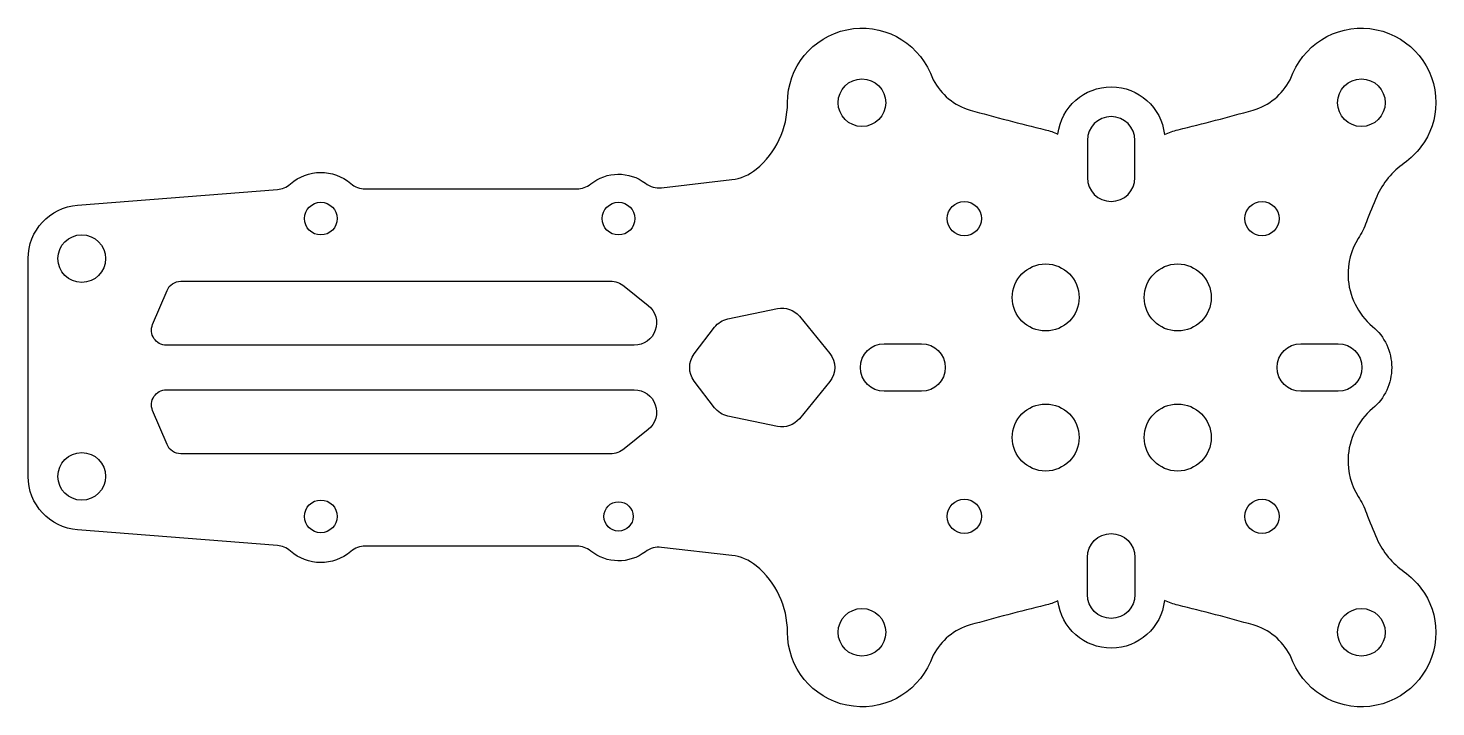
# Model space of a CAD drawing. Header units: millimetres. Extents: x 90.9 to 185.5, y -118.4 to -72.9.
import ezdxf

# ---------------------------------------------------------------- set-up
doc = ezdxf.new("R2010")
doc.units = ezdxf.units.MM
doc.layers.get('0').update_dxf_attribs({"linetype": 'CONTINUOUS'})

msp = doc.modelspace()

# ---------------------------------------------------------------- linework, layer by layer
for points in [[(139.853, -108.972, 0.144391), (138.212, -108.277), (133.495, -107.737, 0.193595), (132.416, -108.034, -0.344252), (128.742, -107.989, 0.170443), (127.805, -107.66), (113.593, -107.66, 0.178393), (112.619, -108.018, -0.373069), (108.559, -107.986, 0.162307), (107.685, -107.616), (94.259, -106.559, -0.39139), (90.942, -102.971), (90.942, -88.349, -0.39139), (94.259, -84.76), (107.685, -83.703, 0.162307), (108.559, -83.334, -0.373069), (112.619, -83.301, 0.178393), (113.593, -83.66), (127.805, -83.66, 0.170443), (128.742, -83.331, -0.344252), (132.416, -83.286, 0.193595), (133.495, -83.583), (138.212, -83.043, 0.144391), (139.853, -82.347, 0.224681), (141.963, -77.879, -0.814978), (151.562, -75.894, 0.021939), (151.761, -76.333, 0.209584), (154.244, -78.371, 0.008606), (159.283, -79.696, -0.040955), (160.136, -79.98, -0.890326), (167.288, -80.008, -0.044172), (168.206, -79.696, 0.008606), (173.245, -78.371, 0.209584), (175.727, -76.333, 0.021939), (175.926, -75.894, -0.814978), (185.526, -77.879, -0.163931), (184.526, -80.836, -0.079168), (183.401, -81.933, 0.134203), (181.557, -84.171, 0.018514), (180.861, -85.886, -0.054851), (180.312, -86.998, 0.153216), (179.626, -89.542, 0.210965), (181.276, -92.903, 0.000158), (181.275, -92.903, -0.466052), (181.276, -98.417, 0.210965), (179.626, -101.778, 0.153216), (180.312, -104.321, -0.054851), (180.861, -105.433, 0.018514), (181.557, -107.148, 0.134203), (183.401, -109.386, -0.079168), (184.526, -110.483, -0.163887), (185.526, -113.44, -0.815047), (175.926, -115.425, 0.021939), (175.727, -114.987, 0.209584), (173.245, -112.949, 0.008606), (168.206, -111.624, -0.044165), (167.288, -111.311, -0.890622), (160.136, -111.34, -0.040948), (159.283, -111.624, 0.008606), (154.244, -112.949, 0.209584), (151.761, -114.987, 0.021939), (151.562, -115.425, -0.814978), (141.963, -113.441, 0.224681)], [(162.11, -82.91, 1), (165.31, -82.91), (165.31, -80.41, 1), (162.11, -80.41)], [(131.666, -94.16), (100.226, -94.16, -0.536803), (99.305, -92.771), (100.274, -90.478, -0.301403), (101.195, -89.867), (130.058, -89.867, -0.171003), (130.999, -90.198), (132.606, -91.491, -0.707938)], [(144.802, -96.61), (142.762, -99.101, -0.279659), (141.295, -99.62), (137.947, -98.92, -0.180534), (137.06, -98.36), (135.696, -96.568, -0.337185), (135.696, -94.751), (137.06, -92.959, -0.180534), (137.947, -92.399), (141.295, -91.7, -0.279659), (142.762, -92.218), (144.802, -94.71, -0.357089)], [(150.96, -97.26), (148.46, -97.26, -1), (148.46, -94.06), (150.96, -94.06, -1)], [(176.46, -94.06), (178.96, -94.06, -1), (178.96, -97.26), (176.46, -97.26, -1)], [(130.058, -101.453), (101.195, -101.453, -0.301403), (100.274, -100.842), (99.305, -98.549, -0.536803), (100.226, -97.16), (131.666, -97.16, -0.707938), (132.606, -99.829), (130.999, -101.121, -0.171003)], [(165.31, -108.41), (165.31, -110.91, -1), (162.11, -110.91), (162.11, -108.41, -1)]]:
    msp.add_lwpolyline(points, format="xyb", close=True)
for centre, radius in [((146.967, -77.875), 1.6), ((180.522, -77.875), 1.6), ((110.608, -85.66), 1.1), ((130.608, -85.66), 1.1), ((153.848, -85.66), 1.15), ((173.848, -85.66), 1.15), ((94.542, -88.349), 1.6), ((159.309, -90.958), 2.25), ((168.18, -90.958), 2.25), ((159.309, -100.362), 2.25), ((168.18, -100.362), 2.25), ((94.542, -102.971), 1.6), ((110.608, -105.66), 1.1), ((130.608, -105.66), 0.984), ((153.848, -105.66), 1.15), ((173.848, -105.66), 1.15), ((146.967, -113.444), 1.6), ((180.522, -113.444), 1.6)]:
    msp.add_circle(centre, radius)

doc.saveas('drawing.dxf')
